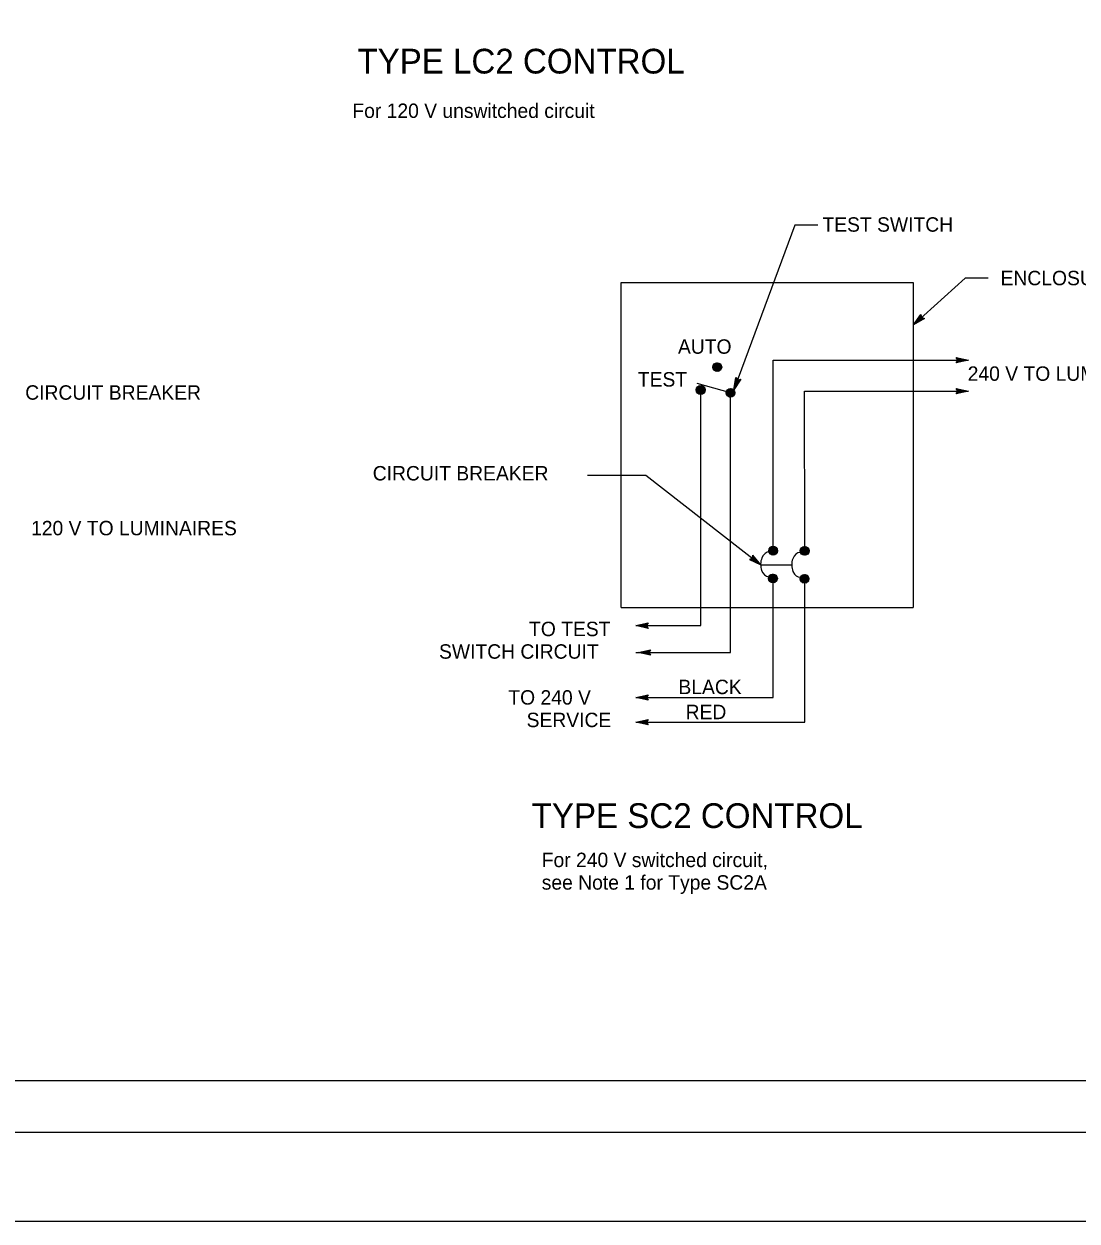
# Model space of a CAD drawing. Extents: x -894 to 866, y -472 to 714.
# Drawn here: x -472 to 39, y -472 to 108 of the extents above; entities that cross this region are included whole.
import ezdxf

# ---------------------------------------------------------------- set-up
doc = ezdxf.new("R2010")
doc.units = 0
for name, color, linetype in [('56 Stage 3 Anno', 7, 'Continuous'), ('57 Undefined', 7, 'Continuous'), ('60 Nongeo Data', 7, 'Continuous'), ('border_PLOTTING-ELEMENTS', 7, 'Continuous'), ('border_rw_22x34_Cut_Lines', 7, 'Continuous'), ('border_SHEET', 7, 'Continuous')]:
    doc.layers.add(name, color=color, linetype=linetype)

msp = doc.modelspace()

# ---------------------------------------------------------------- linework, layer by layer
at = {"layer": '56 Stage 3 Anno'}
for p, q in [((-40.14, -37.61), (-36.65, -32.56)), ((-34.83, -34.52), (-40.14, -37.61)), ((-35.23, -34.4), (-39.13, -36.68)), ((-39.12, -36.67), (-36.57, -32.98)), ((-38.11, -35.74), (-36.47, -33.36)), ((-35.65, -34.3), (-38.11, -35.74)), ((-37.1, -34.8), (-36.4, -33.78)), ((-36.01, -34.16), (-37.1, -34.8)), ((-36.65, -32.56), (-36.65, -32.56)), ((-36.65, -32.56), (-36.33, -34.08)), ((-36.33, -34.08), (-34.83, -34.52)), ((-34.83, -34.52), (-34.83, -34.52)), ((-40.14, -37.61), (-40.14, -37.61)), ((-127.31, -69.14), (-126.4, -63.07)), ((-126.81, -67.84), (-126.15, -63.41)), ((-126.4, -63.07), (-126.4, -63.07)), ((-126.4, -63.07), (-125.44, -64.29)), ((-126.32, -66.57), (-125.89, -63.7)), ((-123.9, -64.02), (-127.31, -69.14)), ((-127.31, -69.14), (-127.31, -69.14)), ((-124.31, -64.1), (-126.81, -67.86)), ((-124.73, -64.19), (-126.32, -66.57)), ((-125.82, -65.28), (-125.63, -64.05)), ((-125.12, -64.23), (-125.82, -65.28)), ((-125.44, -64.29), (-123.9, -64.02)), ((-123.9, -64.02), (-123.9, -64.02)), ((-198.34, -110.57), (-170.03, -110.57)), ((-118.15, -149.33), (-118.15, -149.33)), ((-119.79, -151.39), (-119.79, -151.39)), ((-114.34, -154.04), (-114.34, -154.04))]:
    msp.add_line(p, q, dxfattribs=at)
for points in [[(-86.64, 10.7), (-97.78, 10.7), (-126.81, -67.85)], [(-3.92, -14.92), (-15.06, -14.92), (-40.14, -37.61)], [(-170.03, -110.57), (-114.34, -154.04)]]:
    msp.add_lwpolyline(points, dxfattribs=at)
msp.add_lwpolyline([(-119.79, -151.39), (-114.34, -154.04), (-118.15, -149.33), (-118.2, -149.74), (-115.41, -153.18), (-119.4, -151.24), (-119.02, -151.1), (-116.47, -152.34), (-118.25, -150.14), (-118.31, -150.54), (-117.54, -151.5), (-118.64, -150.96), (-118.35, -150.85), (-118.15, -149.33), (-118.35, -150.85)], close=True, dxfattribs=at)
at = {"layer": '60 Nongeo Data'}
for p, q in [((-137.52, -57.9), (-135.23, -60.19)), ((-137.5, -57.72), (-135.74, -55.97)), ((-137.49, -58.42), (-135.04, -55.97)), ((-137.39, -57.32), (-134.65, -60.06)), ((-137.33, -58.96), (-134.5, -56.14)), ((-137.15, -56.86), (-134.18, -59.82)), ((-137.06, -59.4), (-134.06, -56.41)), ((-136.82, -56.48), (-133.81, -59.49)), ((-136.7, -59.75), (-133.71, -56.76)), ((-136.4, -56.19), (-133.52, -59.07)), ((-136.26, -60.01), (-133.45, -57.21)), ((-135.89, -56), (-133.33, -58.56)), ((-135.71, -60.17), (-133.29, -57.76)), ((-135.23, -55.94), (-133.27, -57.9)), ((-134.04, -56.43), (-133.72, -56.74)), ((-108.31, -54.74), (-13.48, -54.74)), ((-108.25, -145.03), (-108.31, -54.74)), ((-18.68, -54.74), (-19.48, -53.4)), ((-19.48, -53.4), (-19.48, -53.4)), ((-19.48, -53.4), (-13.48, -54.74)), ((-13.48, -54.74), (-19.48, -56.07)), ((-19.48, -56.07), (-18.68, -54.74)), ((-19.48, -56.07), (-19.48, -56.07)), ((-19.27, -53.76), (-14.86, -54.74)), ((-14.87, -54.75), (-19.25, -55.71)), ((-16.25, -54.74), (-19.07, -55.37)), ((-19.03, -54.12), (-16.25, -54.74)), ((-18.86, -54.46), (-17.63, -54.74)), ((-17.63, -54.74), (-18.84, -55.01)), ((-13.48, -54.74), (-13.48, -54.74)), ((-137.43, -58.7), (-136.03, -60.1)), ((-134.99, -60.16), (-133.31, -58.48)), ((-145.58, -69.19), (-143.47, -71.31)), ((-145.56, -68.88), (-143.76, -67.07)), ((-145.55, -69.57), (-143.06, -67.09)), ((-145.5, -68.57), (-142.85, -71.22)), ((-145.37, -70.1), (-142.53, -67.26)), ((-145.28, -68.08), (-142.36, -71)), ((-129.01, -70.57), (-145.15, -66.01)), ((-145.1, -70.54), (-142.1, -67.54)), ((-144.97, -67.69), (-141.96, -70.7)), ((-144.74, -70.88), (-141.75, -67.9)), ((-144.58, -67.37), (-141.64, -70.31)), ((-144.29, -71.14), (-141.49, -68.35)), ((-144.09, -67.15), (-141.42, -69.82)), ((-143.73, -71.29), (-141.34, -68.9)), ((-143.48, -67.05), (-141.32, -69.21)), ((-142.99, -71.26), (-141.38, -69.64)), ((-142.59, -67.24), (-141.5, -68.32)), ((-131.13, -70.66), (-128.92, -68.44)), ((-131.02, -71.26), (-128.32, -68.56)), ((-130.99, -69.82), (-129.76, -68.58)), ((-130.79, -71.73), (-127.84, -68.79)), ((-130.7, -69.28), (-127.72, -72.26)), ((-130.47, -72.12), (-127.46, -69.11)), ((-130.35, -68.92), (-127.35, -71.92)), ((-130.06, -72.42), (-127.16, -69.51)), ((-129.92, -68.65), (-127.08, -71.48)), ((-129.38, -68.47), (-126.91, -70.95)), ((-128.68, -68.47), (-126.9, -70.25)), ((-18.68, -69.74), (-19.48, -68.4)), ((-19.48, -68.4), (-19.48, -68.4)), ((-19.48, -68.4), (-13.48, -69.74)), ((-19.27, -68.76), (-14.86, -69.74)), ((-19.03, -69.12), (-16.25, -69.74)), ((-18.86, -69.46), (-17.63, -69.74)), ((-145.36, -70.12), (-144.39, -71.09)), ((-143.43, -183.54), (-143.43, -71.35)), ((-131.12, -70.28), (-128.72, -72.68)), ((-131.09, -71.01), (-129.45, -72.65)), ((-130.96, -69.73), (-128.16, -72.52)), ((-129.56, -72.62), (-126.95, -70.01)), ((-129.04, -196.53), (-129.04, -72.74)), ((-128.93, -72.7), (-126.88, -70.65)), ((-127.92, -72.4), (-127.17, -71.65)), ((-93, -69.74), (-13.48, -69.74)), ((-92.95, -145.15), (-93, -69.74)), ((-13.48, -69.74), (-19.48, -71.07)), ((-19.48, -71.07), (-18.68, -69.74)), ((-19.48, -71.07), (-19.48, -71.07)), ((-14.87, -69.75), (-19.25, -70.71)), ((-16.25, -69.74), (-19.07, -70.37)), ((-17.63, -69.74), (-18.84, -70.01)), ((-13.48, -69.74), (-13.48, -69.74)), ((-110.4, -147.09), (-108.35, -145.03)), ((-110.33, -147.72), (-107.72, -145.11)), ((-109.02, -145.17), (-106.28, -147.91)), ((-108.44, -145.04), (-106.15, -147.33)), ((-107.65, -145.13), (-106.24, -146.54)), ((-95.13, -147.55), (-92.75, -145.17)), ((-95.08, -146.8), (-93.5, -145.21)), ((-93.27, -145.17), (-90.9, -147.54)), ((-92.53, -145.21), (-90.94, -146.79)), ((-110.39, -147.33), (-108.44, -149.29)), ((-110.34, -146.68), (-107.79, -149.23)), ((-110.15, -146.16), (-107.27, -149.04)), ((-110.12, -148.22), (-107.22, -145.32)), ((-110.11, -146.09), (-109.35, -145.33)), ((-109.9, -148.53), (-109.66, -148.78)), ((-109.86, -145.75), (-106.85, -148.75)), ((-109.82, -148.63), (-106.81, -145.61)), ((-109.49, -145.41), (-106.52, -148.38)), ((-109.43, -148.95), (-106.49, -146)), ((-108.96, -149.18), (-106.26, -146.48)), ((-108.36, -149.29), (-106.15, -147.08)), ((-107.52, -149.15), (-106.28, -147.92)), ((-95.12, -147.56), (-93.29, -149.39)), ((-95.1, -146.88), (-92.6, -149.37)), ((-94.98, -148.11), (-92.19, -145.32)), ((-94.92, -146.35), (-92.07, -149.2)), ((-94.72, -148.55), (-91.74, -145.57)), ((-94.65, -145.91), (-91.65, -148.91)), ((-94.37, -148.92), (-91.38, -145.92)), ((-94.28, -145.57), (-91.3, -148.55)), ((-93.95, -149.19), (-91.1, -146.35)), ((-93.83, -145.32), (-91.05, -148.1)), ((-93.42, -149.37), (-90.92, -146.88)), ((-92.73, -149.39), (-90.9, -147.56)), ((-114.34, -154.04), (-99.29, -154.04)), ((-110.51, -160.57), (-108.43, -158.48)), ((-110.51, -160.56), (-108.34, -162.74)), ((-110.43, -161.19), (-107.8, -158.56)), ((-110.41, -159.96), (-107.73, -162.64)), ((-110.35, -161.43), (-109.21, -162.57)), ((-110.26, -159.6), (-109.39, -158.73)), ((-110.22, -161.69), (-107.31, -158.77)), ((-110.19, -159.47), (-107.25, -162.41)), ((-109.91, -162.09), (-106.9, -159.08)), ((-109.87, -159.09), (-106.86, -162.09)), ((-109.53, -162.4), (-106.59, -159.47)), ((-109.47, -158.78), (-106.55, -161.7)), ((-109.05, -162.63), (-106.36, -159.95)), ((-108.98, -158.57), (-106.34, -161.2)), ((-108.44, -162.74), (-106.26, -160.55)), ((-108.35, -158.48), (-106.25, -160.58)), ((-107.58, -162.58), (-106.41, -161.41)), ((-107.41, -158.71), (-106.49, -159.63)), ((-95.16, -160.73), (-93.13, -158.69)), ((-95.16, -160.67), (-92.88, -162.94)), ((-95.1, -161.37), (-92.49, -158.76)), ((-95.07, -161.47), (-93.69, -162.85)), ((-95.04, -160.09), (-92.3, -162.82)), ((-94.89, -161.87), (-91.99, -158.97)), ((-94.86, -159.72), (-94.15, -159.01)), ((-94.79, -159.62), (-91.83, -162.58)), ((-94.59, -162.28), (-91.58, -159.27)), ((-94.47, -159.24), (-91.46, -162.25)), ((-94.21, -162.6), (-91.26, -159.65)), ((-94.05, -158.95), (-91.17, -161.83)), ((-93.73, -162.83), (-91.03, -160.13)), ((-93.54, -158.75), (-90.97, -161.32)), ((-93.14, -162.95), (-90.91, -160.72)), ((-92.89, -158.7), (-90.92, -160.67)), ((-92.31, -162.82), (-91.04, -161.56)), ((-91.77, -159.11), (-91.34, -159.54)), ((-108.2, -218.38), (-108.23, -162.74)), ((-92.88, -230.37), (-92.93, -162.95)), ((-174.99, -183.54), (-168.99, -182.21)), ((-174.99, -183.54), (-143.43, -183.54)), ((-168.99, -184.88), (-174.99, -183.54)), ((-174.99, -183.54), (-174.99, -183.54)), ((-169.2, -184.52), (-173.61, -183.54)), ((-173.59, -183.53), (-169.22, -182.57)), ((-172.22, -183.54), (-169.4, -182.91)), ((-169.44, -184.16), (-172.22, -183.54)), ((-170.84, -183.54), (-169.63, -183.27)), ((-169.61, -183.81), (-170.84, -183.54)), ((-168.99, -182.21), (-169.79, -183.54)), ((-169.79, -183.54), (-168.99, -184.88)), ((-168.99, -182.21), (-168.99, -182.21)), ((-168.99, -184.88), (-168.99, -184.88)), ((-174.99, -196.53), (-129.04, -196.53)), ((-173.76, -196.53), (-167.76, -195.2)), ((-167.76, -197.87), (-173.76, -196.53)), ((-173.76, -196.53), (-173.76, -196.53)), ((-167.98, -197.51), (-172.38, -196.53)), ((-172.37, -196.53), (-167.99, -195.56)), ((-171, -196.53), (-168.17, -195.91)), ((-168.21, -197.16), (-171, -196.53)), ((-169.62, -196.53), (-168.41, -196.27)), ((-168.39, -196.81), (-169.62, -196.53)), ((-167.76, -195.2), (-168.56, -196.53)), ((-168.56, -196.53), (-167.76, -197.87)), ((-167.76, -195.2), (-167.76, -195.2)), ((-167.76, -197.87), (-167.76, -197.87)), ((-174.99, -218.38), (-168.98, -217.08)), ((-168.99, -219.75), (-174.99, -218.38)), ((-174.99, -218.38), (-174.99, -218.38)), ((-174.99, -218.38), (-108.2, -218.38)), ((-169.21, -219.39), (-173.61, -218.39)), ((-173.59, -218.39), (-169.22, -217.43)), ((-172.22, -218.4), (-169.4, -217.78)), ((-169.44, -219.03), (-172.22, -218.4)), ((-170.84, -218.4), (-169.63, -218.14)), ((-169.61, -218.68), (-170.84, -218.4)), ((-168.98, -217.08), (-169.79, -218.4)), ((-169.79, -218.4), (-168.99, -219.75)), ((-168.99, -219.75), (-168.99, -219.75)), ((-168.98, -217.08), (-168.98, -217.08)), ((-174.99, -230.37), (-168.98, -229.06)), ((-174.99, -230.37), (-92.88, -230.37)), ((-168.99, -231.73), (-174.99, -230.37)), ((-174.99, -230.37), (-174.99, -230.37)), ((-169.21, -231.38), (-173.61, -230.38)), ((-173.59, -230.37), (-169.22, -229.42)), ((-172.22, -230.38), (-169.4, -229.77)), ((-169.44, -231.01), (-172.22, -230.38)), ((-170.84, -230.39), (-169.63, -230.12)), ((-169.61, -230.67), (-170.84, -230.39)), ((-168.98, -229.06), (-169.79, -230.39)), ((-169.79, -230.39), (-168.99, -231.73)), ((-168.99, -231.73), (-168.99, -231.73)), ((-168.98, -229.06), (-168.98, -229.06))]:
    msp.add_line(p, q, dxfattribs=at)
for points in [[(-182.1, -16.97), (-40.31, -16.97)], [(-182.09, -174.79), (-182.1, -16.97)], [(-40.31, -16.97), (-40.3, -174.78)], [(-182.09, -174.79), (-40.3, -174.78)]]:
    msp.add_lwpolyline(points, dxfattribs=at)
for centre in [(-135.4, -58.07), (-143.45, -69.18), (-129.01, -70.57), (-108.27, -147.16), (-93.01, -147.28), (-108.38, -160.61), (-93.04, -160.82)]:
    msp.add_circle(centre, 2.13, dxfattribs=at)
for centre, end_param in [((-110.31, -153.78), 3.141593), ((-95.25, -154.01), 3.227911)]:
    msp.add_ellipse(centre, major_axis=(0.11, 6.01), ratio=0.672474, start_param=0, end_param=end_param, dxfattribs=at)
at = {"layer": 'border_PLOTTING-ELEMENTS'}
for points in [[(-894.04, -472.44), (865.96, -472.44), (865.96, 713.56), (-894.04, 713.56)], [(-864.04, 670.56), (835.96, 670.56), (835.96, -429.44), (-864.04, -429.44)]]:
    msp.add_lwpolyline(points, close=True, dxfattribs=at)
at = {"layer": 'border_rw_22x34_Cut_Lines'}
msp.add_lwpolyline([(-864.04, 670.56), (835.96, 670.56), (835.96, -429.44), (-864.04, -429.44)], close=True, dxfattribs=at)
at = {"layer": 'border_SHEET'}
msp.add_line((810.96, -404.44), (-814.04, -404.44), dxfattribs=at)

# ---------------------------------------------------------------- texts
at = {"layer": '57 Undefined'}
for s, height, p in [('TYPE LC2 CONTROL', 12.0078, (-310.04, 84.36)), ('For 120 V unswitched circuit', 7, (-312.49, 62.8)), ('TEST SWITCH', 7, (-84.38, 7.61)), ('ENCLOSURE', 7, (2.08, -18.37)), ('AUTO', 7, (-154.48, -51.62)), ('240 V TO LUMINAIRES', 7, (-13.87, -64.74)), ('TEST', 7, (-173.97, -67.53)), ('CIRCUIT BREAKER', 7, (-471.26, -73.91)), ('CIRCUIT BREAKER', 7, (-302.61, -113.09)), ('120 V TO LUMINAIRES', 7, (-468.43, -139.7)), ('TO TEST', 7, (-226.75, -188.64)), ('SWITCH CIRCUIT', 7, (-270.45, -199.58)), ('TO 240 V', 7, (-236.8, -221.85)), ('BLACK', 7, (-154.26, -216.77)), ('SERVICE', 7, (-227.93, -232.78)), ('RED', 7, (-150.77, -228.92)), ('TYPE SC2 CONTROL', 12.0078, (-225.47, -281.74)), ('For 240 V switched circuit,', 7, (-220.59, -300.7)), ('see Note 1 for Type SC2A', 7, (-220.59, -311.64))]:
    msp.add_text(s, height=height, dxfattribs=at).set_placement(p)

doc.saveas('drawing.dxf')
